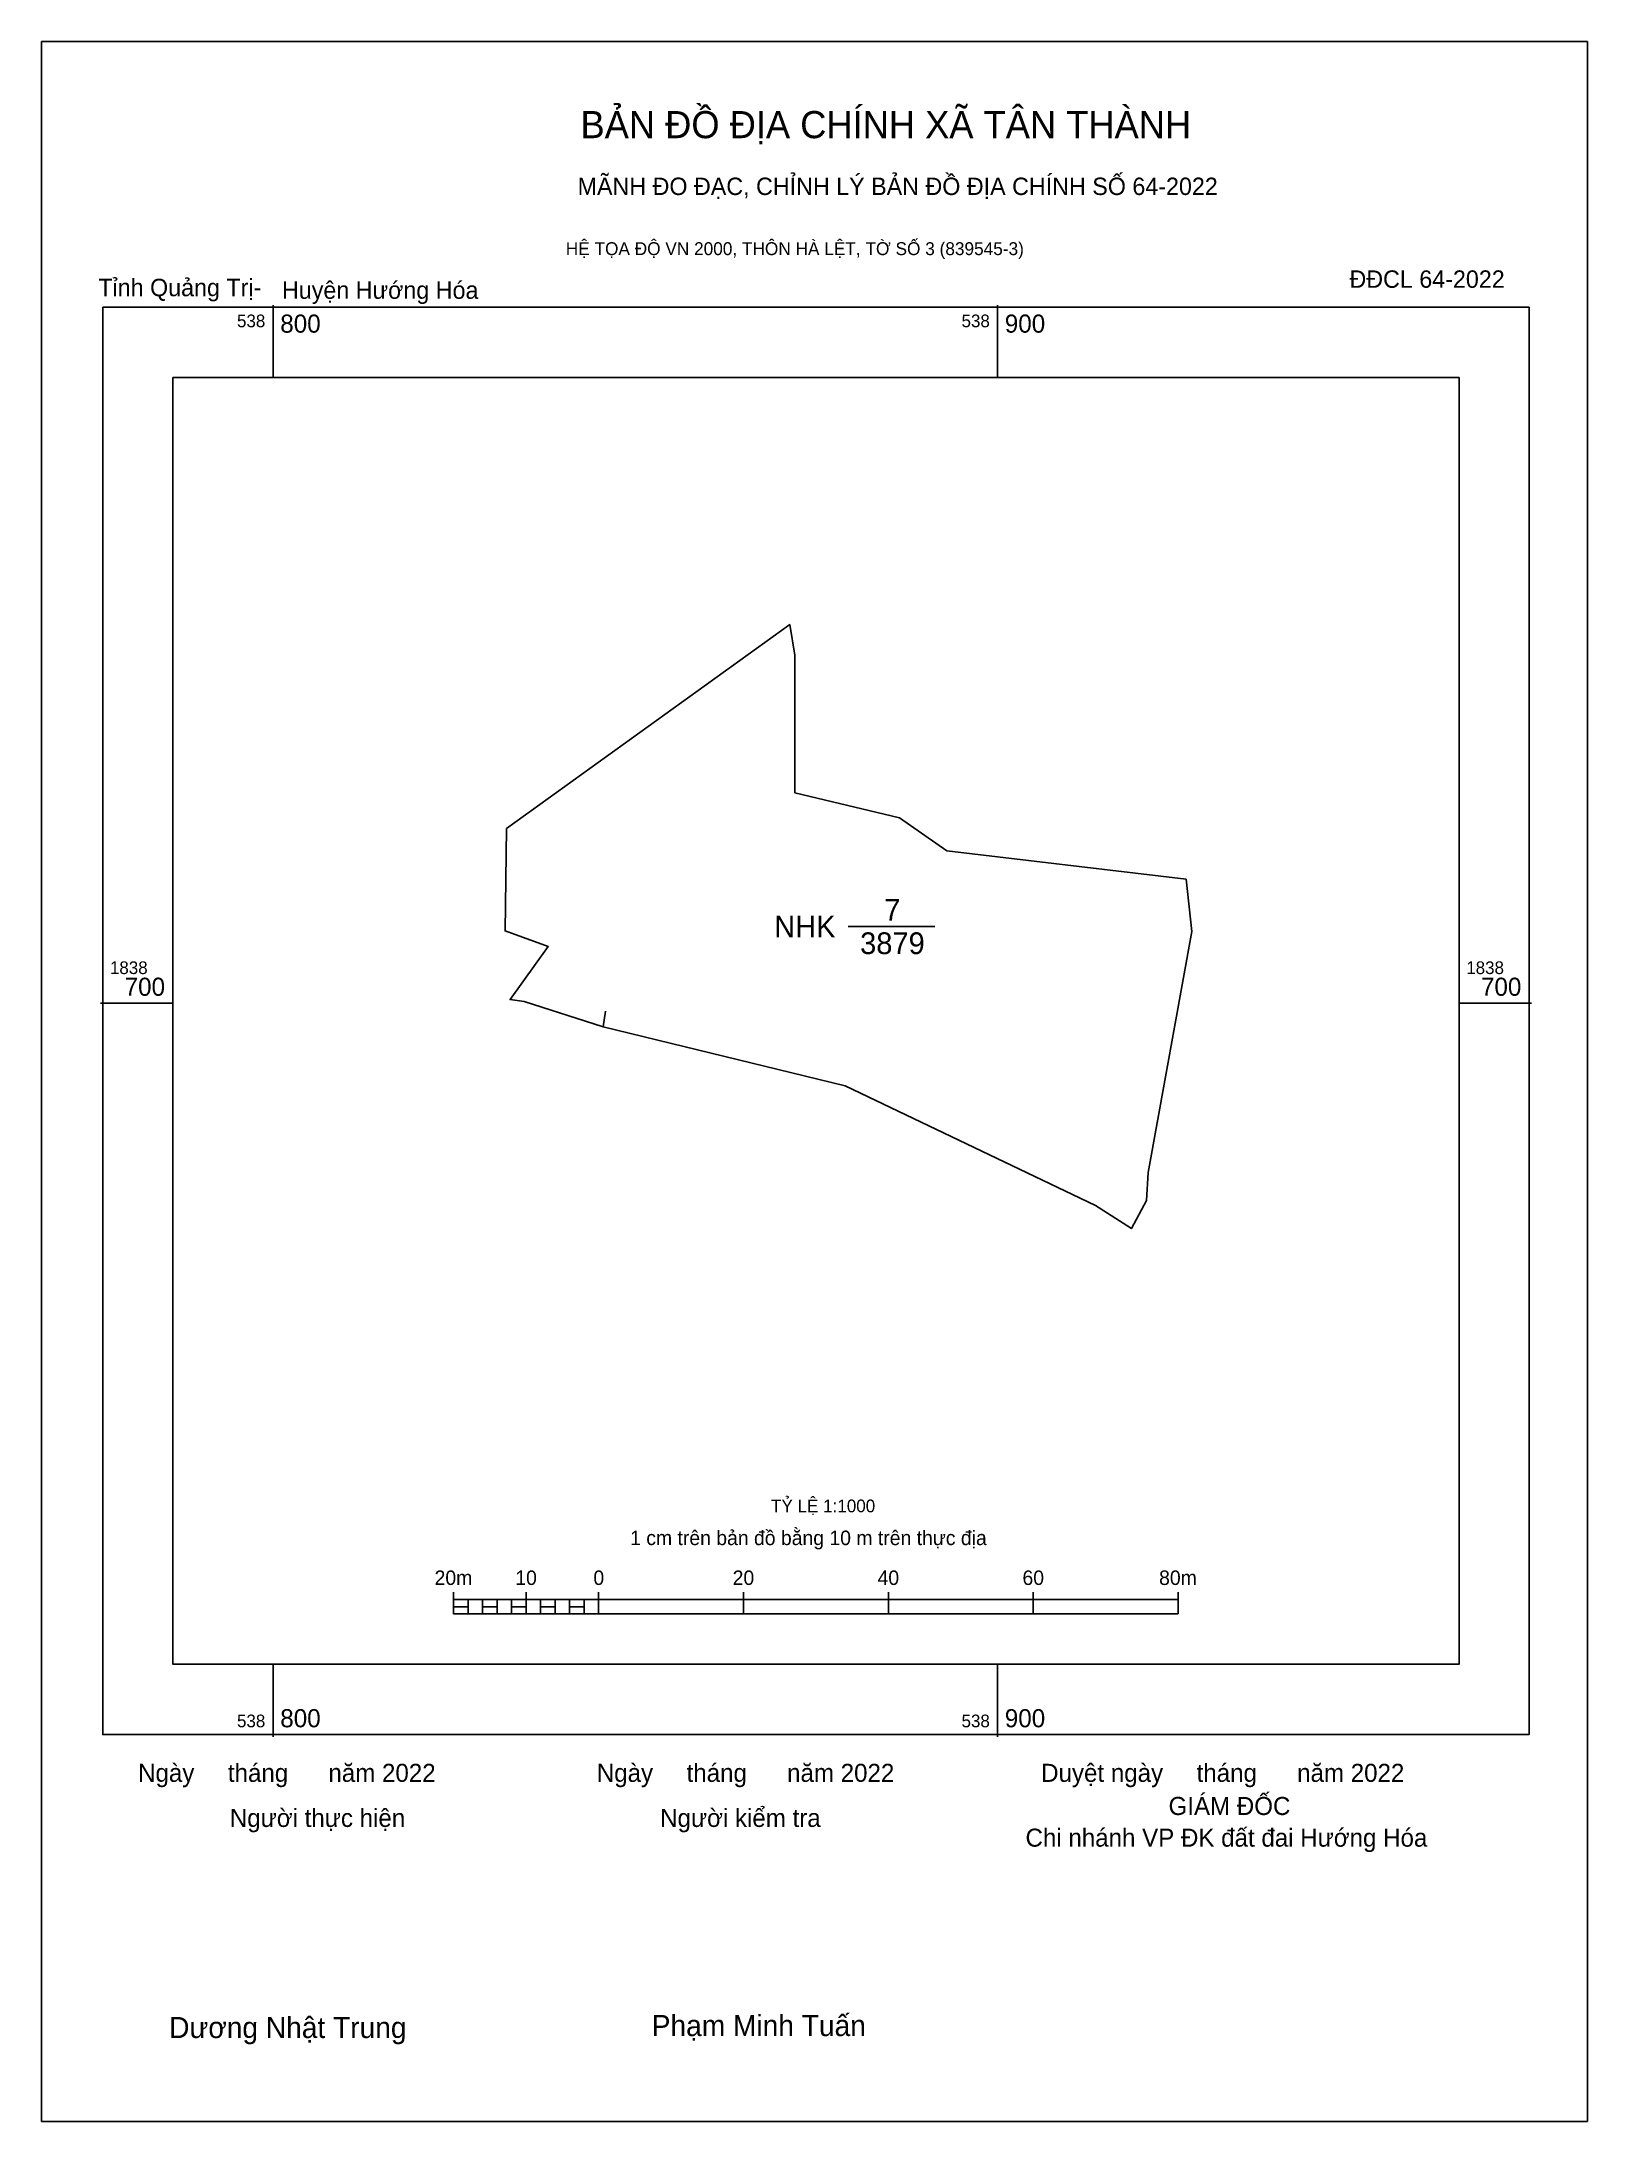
# Model space of a CAD drawing. Extents: x 538768 to 538981, y 1838546 to 1838833.
import ezdxf

# ---------------------------------------------------------------- set-up
doc = ezdxf.new("R2010")
doc.units = 0
for name, color, linetype in [('Level 10', 7, 'Continuous'), ('Level 13', 7, 'Continuous'), ('Level 15', 7, 'Continuous'), ('Level 27', 7, 'Continuous'), ('Level 29', 7, 'Continuous'), ('Level 6', 7, 'Continuous'), ('Level 62', 7, 'Continuous'), ('Level 63', 7, 'Continuous'), ('Level 9', 7, 'Continuous')]:
    doc.layers.add(name, color=color, linetype=linetype)

msp = doc.modelspace()

# ---------------------------------------------------------------- linework, layer by layer
at = {"layer": 'Level 10'}
msp.add_line((538879.4, 1838710.55), (538891.34, 1838710.55), dxfattribs=at)
msp.add_lwpolyline([(538834.65, 1838700.22), (538832.72, 1838700.48), (538837.97, 1838707.82), (538832.04, 1838709.94), (538832.22, 1838724.06), (538871.33, 1838752.2), (538872, 1838748), (538872, 1838729), (538886.47, 1838725.55), (538893, 1838721), (538926.02, 1838717.08), (538926.82, 1838709.86), (538920.79, 1838676.64), (538920.54, 1838672.77), (538918.47, 1838668.89), (538913.5, 1838672.06), (538878.97, 1838688.58), (538845.58, 1838696.7)], close=True, dxfattribs=at)
at = {"layer": 'Level 15'}
msp.add_lwpolyline([(538768.06, 1838832.63), (538981.41, 1838832.63), (538981.41, 1838545.72), (538768.06, 1838545.72)], close=True, dxfattribs=at)
at = {"layer": 'Level 27'}
for p, q in [((538871.33, 1838752.2), (538871.33, 1838752.21)), ((538832.04, 1838709.94), (538832.03, 1838709.94)), ((538926.82, 1838709.86), (538926.83, 1838709.86)), ((538832.72, 1838700.48), (538832.71, 1838700.48)), ((538913.5, 1838672.06), (538913.5, 1838672.05))]:
    msp.add_line(p, q, dxfattribs=at)
at = {"layer": 'Level 29'}
msp.add_lwpolyline([(538845.58, 1838696.7), (538845.87, 1838698.88)], dxfattribs=at)
at = {"layer": 'Level 62'}
msp.add_lwpolyline([(538786.18, 1838786.29), (538963.69, 1838786.29), (538963.69, 1838608.78), (538786.18, 1838608.78)], close=True, dxfattribs=at)
at = {"layer": 'Level 63'}
for p, q in [((538800, 1838796.29), (538800, 1838786.29)), ((538900, 1838796.29), (538900, 1838786.29)), ((538776.18, 1838700), (538786.18, 1838700)), ((538963.69, 1838700), (538973.69, 1838700)), ((538824.93, 1838618.72), (538824.93, 1838615.72)), ((538824.93, 1838617.72), (538924.93, 1838617.72)), ((538826.93, 1838617.72), (538826.93, 1838615.72)), ((538828.93, 1838617.72), (538828.93, 1838615.72)), ((538830.93, 1838617.72), (538830.93, 1838615.72)), ((538832.93, 1838617.72), (538832.93, 1838615.72)), ((538834.93, 1838618.72), (538834.93, 1838615.72)), ((538834.93, 1838617.72), (538834.93, 1838615.72)), ((538836.93, 1838617.72), (538836.93, 1838615.72)), ((538838.93, 1838617.72), (538838.93, 1838615.72)), ((538840.93, 1838617.72), (538840.93, 1838615.72)), ((538842.93, 1838617.72), (538842.93, 1838615.72)), ((538844.93, 1838618.72), (538844.93, 1838615.72)), ((538844.93, 1838617.72), (538844.93, 1838615.72)), ((538864.93, 1838618.72), (538864.93, 1838615.72)), ((538884.93, 1838618.72), (538884.93, 1838615.72)), ((538904.93, 1838618.72), (538904.93, 1838615.72)), ((538924.93, 1838618.72), (538924.93, 1838615.72)), ((538824.93, 1838615.72), (538924.93, 1838615.72)), ((538800, 1838608.78), (538800, 1838598.78)), ((538900, 1838608.78), (538900, 1838598.78))]:
    msp.add_line(p, q, dxfattribs=at)
for points in [[(538776.49, 1838795.98), (538973.37, 1838795.98), (538973.37, 1838599.09), (538776.49, 1838599.09)], [(538824.93, 1838616.72), (538826.93, 1838616.72), (538826.93, 1838615.72), (538824.93, 1838615.72)], [(538824.93, 1838616.72), (538826.93, 1838616.72), (538826.93, 1838615.72), (538824.93, 1838615.72)], [(538828.93, 1838616.72), (538830.93, 1838616.72), (538830.93, 1838615.72), (538828.93, 1838615.72)], [(538832.93, 1838616.72), (538834.93, 1838616.72), (538834.93, 1838615.72), (538832.93, 1838615.72)], [(538836.93, 1838616.72), (538838.93, 1838616.72), (538838.93, 1838615.72), (538836.93, 1838615.72)], [(538840.93, 1838616.72), (538842.93, 1838616.72), (538842.93, 1838615.72), (538840.93, 1838615.72)]]:
    msp.add_lwpolyline(points, close=True, dxfattribs=at)

# ---------------------------------------------------------------- texts
at = {"layer": 'Level 13'}
for s, p in [('NHK', (538869.17, 1838709.05)), ('7', (538884.36, 1838711.35)), ('3879', (538881.03, 1838706.75))]:
    msp.add_text(s, height=3, dxfattribs=at).set_placement(p)
at = {"layer": 'Level 6'}
msp.add_text('TỶ LỆ 1:1000', height=1.7579, dxfattribs=at).set_placement((538868.74, 1838629.75))
at = {"layer": 'Level 63'}
for s, height, p in [('BẢN ĐỒ ĐỊA CHÍNH XÃ TÂN THÀNH', 3.7437, (538842.44, 1838819.31)), ('MÃNH ĐO ĐẠC, CHỈNH LÝ BẢN ĐỒ ĐỊA CHÍNH SỐ 64-2022', 2.4022, (538842.04, 1838811.47)), ('HỆ TỌA ĐỘ VN 2000, THÔN HÀ LỆT, TỜ SỐ 3 (839545-3)', 1.7782, (538840.41, 1838803.18)), ('538', 1.75, (538795.03, 1838793.23)), ('800', 2.5, (538801, 1838792.48)), ('538', 1.75, (538895.03, 1838793.23)), ('900', 2.5, (538901, 1838792.48)), ('1838', 1.75, (538777.49, 1838704)), ('700', 2.5, (538779.52, 1838701)), ('1838', 1.75, (538964.69, 1838704)), ('700', 2.5, (538966.72, 1838701)), ('1 cm trên bản đồ bằng 10 m trên thực địa', 2, (538849.29, 1838625.22)), ('20m', 2, (538822.3, 1838619.72)), ('10', 2, (538833.44, 1838619.72)), ('0', 2, (538844.22, 1838619.72)), ('20', 2, (538863.44, 1838619.72)), ('40', 2, (538883.44, 1838619.72)), ('60', 2, (538903.44, 1838619.72)), ('80m', 2, (538922.3, 1838619.72)), ('800', 2.5, (538801, 1838600.09)), ('900', 2.5, (538901, 1838600.09)), ('538', 1.75, (538795.03, 1838600.09)), ('538', 1.75, (538895.03, 1838600.09)), ('Ngày     tháng      năm 2022', 2.4883, (538781.38, 1838592.56)), ('Ngày     tháng      năm 2022', 2.4883, (538844.69, 1838592.56)), ('Duyệt ngày     tháng      năm 2022', 2.4883, (538906.02, 1838592.56)), ('GIÁM ĐỐC', 2.488, (538923.6, 1838587.99)), ('Người thực hiện', 2.4883, (538794.04, 1838586.34)), ('Người kiểm tra', 2.4883, (538853.43, 1838586.34)), ('Chi nhánh VP ĐK đất đai Hướng Hóa', 2.4883, (538903.86, 1838583.62)), ('Dương Nhật Trung', 2.9024, (538785.67, 1838557.22)), ('Phạm Minh Tuấn', 2.9024, (538852.27, 1838557.49))]:
    msp.add_text(s, height=height, dxfattribs=at).set_placement(p)
at = {"layer": 'Level 9'}
for s, p in [('ĐĐCL 64-2022', (538948.57, 1838798.67)), ('Tỉnh Quảng Trị-', (538775.89, 1838797.51)), ('Huyện Hướng Hóa', (538801.24, 1838797.15))]:
    msp.add_text(s, height=2.4022, dxfattribs=at).set_placement(p)

doc.saveas('drawing.dxf')
